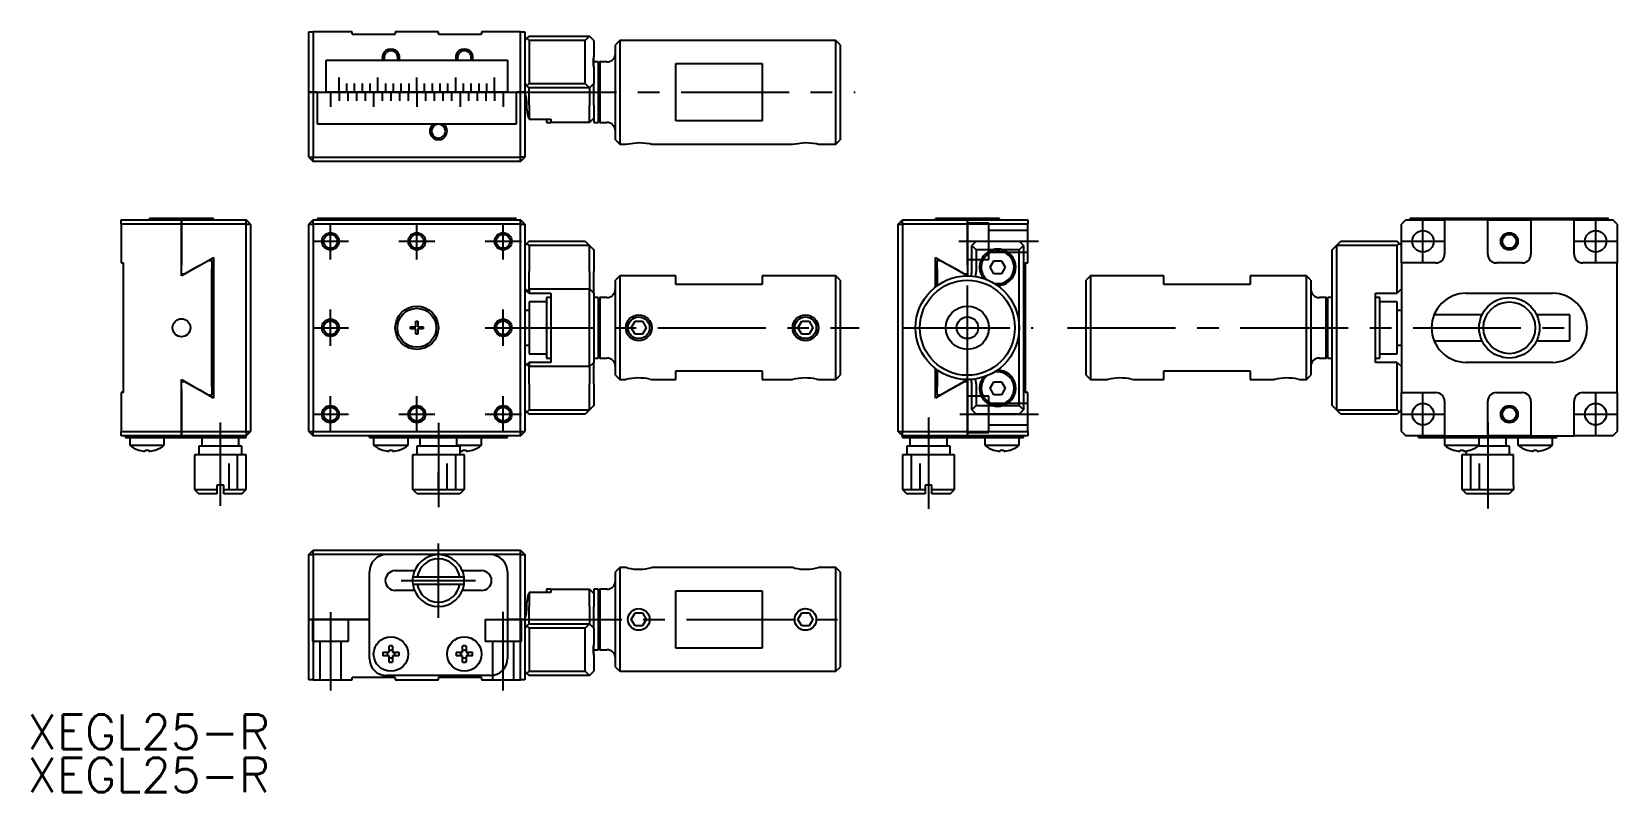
# Model space of a CAD drawing. Extents: x 17 to 201, y 5 to 92.
import ezdxf

# ---------------------------------------------------------------- set-up
doc = ezdxf.new("R2010")
doc.units = 0
doc.header["$LTSCALE"] = 10
doc.linetypes.add('CENTER', pattern=[2, 1.25, -0.25, 0.25, -0.25])
doc.linetypes.add('DASHED', pattern=[3.5, 2, -1.5])
doc.layers.get('0').update_dxf_attribs({"linetype": 'CONTINUOUS'})
doc.layers.add('CENTER', color=1, linetype='CENTER')
doc.styles.get("Standard").update_dxf_attribs({"font": 'txt.shx', "bigfont": '@extfont2.shx'})

msp = doc.modelspace()

# ---------------------------------------------------------------- linework, layer by layer
at = {"color": 7, "linetype": 'CONTINUOUS'}
for p, q in [((49.250013, 85.5), (49.250013, 92.5)), ((49.250013, 92.5), (49.750012, 92.5)), ((49.750012, 92.5), (49.750013, 85.5)), ((54.250012, 92.5), (49.750012, 92.5)), ((54.250012, 92.2), (54.250012, 92.5)), ((54.250012, 92.2), (59.250013, 92.2)), ((59.250013, 92.5), (59.250013, 92.2)), ((64.250012, 92.5), (59.250013, 92.5)), ((64.250012, 92.2), (64.250012, 92.5)), ((64.250012, 92.2), (69.250012, 92.2)), ((69.250012, 92.5), (69.250012, 92.2)), ((73.750013, 92.5), (69.250012, 92.5)), ((73.750012, 85.5), (73.750013, 92.5)), ((73.750013, 92.5), (74.250012, 92.5)), ((74.250012, 92.5), (74.250012, 85.5)), ((74.750013, 92), (74.500013, 91.75)), ((74.750013, 92), (81.750013, 92)), ((81.750013, 92), (81.250012, 91.5)), ((82.250012, 91.5), (81.750013, 92)), ((74.500013, 91.75), (74.250012, 91.5)), ((74.750013, 91.5), (74.500013, 91.75)), ((81.250012, 91.5), (74.750013, 91.5)), ((74.750013, 91.5), (74.750013, 86.5)), ((81.250012, 86.5), (81.250012, 91.5)), ((82.250012, 91.5), (82.250012, 89.640312)), ((85.250012, 91.5), (84.750012, 91)), ((84.750012, 80), (84.750012, 91)), ((85.250012, 91.5), (85.250012, 79.5)), ((110.250013, 91.5), (85.250012, 91.5)), ((110.250013, 85.5), (110.250013, 91.5)), ((110.750013, 91), (110.250013, 91.5)), ((110.750013, 91), (110.750013, 85.5)), ((51.250012, 85.5), (51.250012, 89.2)), ((51.250012, 89.2), (72.250012, 89.2)), ((72.250012, 89.2), (72.250012, 85.5)), ((82.250012, 89), (82.250012, 89.640312)), ((82.250012, 88.359688), (82.250012, 89)), ((82.750012, 89), (82.250012, 89)), ((82.250012, 88.359688), (82.250012, 86.5)), ((82.750012, 89), (82.750012, 82)), ((82.950013, 89), (82.750012, 88.8)), ((82.950013, 89), (82.950013, 82)), ((83.750012, 89), (82.950013, 89)), ((91.750013, 88.816625), (101.750013, 88.816625)), ((91.750013, 82.183375), (91.750013, 88.816625)), ((101.750013, 88.816625), (101.750013, 82.183375)), ((74.500013, 86.25), (74.250012, 86.5)), ((74.750013, 86.5), (74.500013, 86.25)), ((74.750013, 86.5), (81.250012, 86.5)), ((81.250012, 86.5), (81.750012, 86)), ((81.750012, 86), (82.250012, 86.5)), ((82.250012, 84), (82.250012, 86.5)), ((49.250012, 78), (49.250012, 85.5)), ((49.250012, 85.5), (49.750012, 85.5)), ((49.750013, 85.5), (49.250013, 85.5)), ((49.750012, 85.5), (49.750012, 78)), ((50.240012, 85.5), (49.750012, 85.5)), ((49.750013, 85.5), (50.240012, 85.5)), ((50.250012, 81.8), (50.250012, 85.5)), ((50.250012, 85.5), (51.240012, 85.5)), ((51.240012, 85.5), (51.250013, 85.5)), ((51.740012, 85.5), (51.250013, 85.5)), ((51.250013, 85.5), (51.750012, 85.5)), ((51.750013, 85.5), (51.740012, 85.5)), ((51.750012, 85.5), (52.740013, 85.5)), ((51.760013, 85.5), (51.750013, 85.5)), ((52.740013, 85.5), (51.760013, 85.5)), ((52.750013, 85.5), (52.740013, 85.5)), ((52.740013, 85.5), (52.750012, 85.5)), ((52.750012, 85.5), (52.760013, 85.5)), ((52.760013, 85.5), (52.750013, 85.5)), ((53.650013, 85.5), (52.760013, 85.5)), ((52.760013, 85.5), (53.640013, 85.5)), ((53.640013, 85.5), (53.650013, 85.5)), ((53.740013, 85.5), (53.650013, 85.5)), ((53.650013, 85.5), (53.660013, 85.5)), ((53.660013, 85.5), (53.750012, 85.5)), ((53.750012, 85.5), (53.740013, 85.5)), ((53.760013, 85.5), (53.750012, 85.5)), ((53.750012, 85.5), (54.540013, 85.5)), ((54.550013, 85.5), (53.760013, 85.5)), ((54.540013, 85.5), (54.550013, 85.5)), ((54.740013, 85.5), (54.550013, 85.5)), ((54.550013, 85.5), (54.560013, 85.5)), ((54.560013, 85.5), (54.750012, 85.5)), ((54.750013, 85.5), (54.740013, 85.5)), ((54.750012, 85.5), (55.440013, 85.5)), ((54.760013, 85.5), (54.750013, 85.5)), ((55.450013, 85.5), (54.760013, 85.5)), ((55.440013, 85.5), (55.450013, 85.5)), ((55.740012, 85.5), (55.450013, 85.5)), ((55.450013, 85.5), (55.460013, 85.5)), ((55.460013, 85.5), (55.750013, 85.5)), ((55.750013, 85.5), (55.740012, 85.5)), ((55.760013, 85.5), (55.750013, 85.5)), ((55.750013, 85.5), (56.340013, 85.5)), ((56.350013, 85.5), (55.760013, 85.5)), ((56.340013, 85.5), (56.350013, 85.5)), ((56.740012, 85.5), (56.350013, 85.5)), ((56.350013, 85.5), (56.360013, 85.5)), ((56.360013, 85.5), (56.750013, 85.5)), ((56.750013, 85.5), (56.740012, 85.5)), ((56.760012, 85.5), (56.750013, 85.5)), ((56.750013, 85.5), (57.240013, 85.5)), ((57.250013, 85.5), (56.760012, 85.5)), ((57.240013, 85.5), (57.250013, 85.5)), ((57.740012, 85.5), (57.250013, 85.5)), ((57.250013, 85.5), (57.260013, 85.5)), ((57.260013, 85.5), (57.750013, 85.5)), ((57.750013, 85.5), (57.740012, 85.5)), ((57.760013, 85.5), (57.750013, 85.5)), ((57.750013, 85.5), (58.140013, 85.5)), ((58.150013, 85.5), (57.760013, 85.5)), ((58.140013, 85.5), (58.150013, 85.5)), ((58.740012, 85.5), (58.150013, 85.5)), ((58.150013, 85.5), (58.160013, 85.5)), ((58.160013, 85.5), (58.750012, 85.5)), ((58.750013, 85.5), (58.740012, 85.5)), ((58.750012, 85.5), (59.040013, 85.5)), ((58.760013, 85.5), (58.750013, 85.5)), ((59.050013, 85.5), (58.760013, 85.5)), ((59.040013, 85.5), (59.050013, 85.5)), ((59.740012, 85.5), (59.050013, 85.5)), ((59.050013, 85.5), (59.060012, 85.5)), ((59.060012, 85.5), (59.750012, 85.5)), ((59.750012, 85.5), (59.740012, 85.5)), ((59.760013, 85.5), (59.750012, 85.5)), ((59.750012, 85.5), (59.940013, 85.5)), ((59.950013, 85.5), (59.760013, 85.5)), ((59.940013, 85.5), (59.950013, 85.5)), ((60.740013, 85.5), (59.950013, 85.5)), ((59.950013, 85.5), (59.960012, 85.5)), ((59.960012, 85.5), (60.750012, 85.5)), ((60.750012, 85.5), (60.740013, 85.5)), ((60.760013, 85.5), (60.750012, 85.5)), ((60.750012, 85.5), (60.840013, 85.5)), ((60.850012, 85.5), (60.760013, 85.5)), ((60.840013, 85.5), (60.850012, 85.5)), ((61.740012, 85.5), (60.850012, 85.5)), ((60.850012, 85.5), (60.860012, 85.5)), ((60.860012, 85.5), (61.740012, 85.5)), ((61.750012, 85.5), (61.740012, 85.5)), ((61.740012, 85.5), (61.750012, 85.5)), ((61.760013, 85.5), (61.750012, 85.5)), ((61.750012, 85.5), (61.760013, 85.5)), ((62.650013, 85.5), (61.760013, 85.5)), ((61.760013, 85.5), (62.640012, 85.5)), ((62.640012, 85.5), (62.650013, 85.5)), ((62.740012, 85.5), (62.650013, 85.5)), ((62.650013, 85.5), (62.660013, 85.5)), ((62.660013, 85.5), (62.750012, 85.5)), ((62.750012, 85.5), (62.740012, 85.5)), ((62.760013, 85.5), (62.750012, 85.5)), ((62.750012, 85.5), (63.540012, 85.5)), ((63.550013, 85.5), (62.760013, 85.5)), ((63.540012, 85.5), (63.550013, 85.5)), ((63.740012, 85.5), (63.550013, 85.5)), ((63.550013, 85.5), (63.560012, 85.5)), ((63.560012, 85.5), (63.750012, 85.5)), ((63.750012, 85.5), (63.740012, 85.5)), ((63.760013, 85.5), (63.750012, 85.5)), ((63.750012, 85.5), (64.440012, 85.5)), ((64.450013, 85.5), (63.760013, 85.5)), ((64.440012, 85.5), (64.450013, 85.5)), ((64.740013, 85.5), (64.450013, 85.5)), ((64.450013, 85.5), (64.460012, 85.5)), ((64.460012, 85.5), (64.750012, 85.5)), ((64.750012, 85.5), (64.740013, 85.5)), ((64.760013, 85.5), (64.750012, 85.5)), ((64.750012, 85.5), (65.340013, 85.5)), ((65.350013, 85.5), (64.760013, 85.5)), ((65.340013, 85.5), (65.350013, 85.5)), ((65.740013, 85.5), (65.350013, 85.5)), ((65.350013, 85.5), (65.360012, 85.5)), ((65.360012, 85.5), (65.750012, 85.5)), ((65.750012, 85.5), (65.740013, 85.5)), ((65.760012, 85.5), (65.750012, 85.5)), ((65.750012, 85.5), (66.240013, 85.5)), ((66.250012, 85.5), (65.760012, 85.5)), ((66.240013, 85.5), (66.250012, 85.5)), ((66.740013, 85.5), (66.250012, 85.5)), ((66.250012, 85.5), (66.260012, 85.5)), ((66.260012, 85.5), (66.750012, 85.5)), ((66.750012, 85.5), (66.740013, 85.5)), ((66.760012, 85.5), (66.750012, 85.5)), ((66.750012, 85.5), (67.140012, 85.5)), ((67.150012, 85.5), (66.760012, 85.5)), ((67.140012, 85.5), (67.150012, 85.5)), ((67.740013, 85.5), (67.150012, 85.5)), ((67.150012, 85.5), (67.160012, 85.5)), ((67.160012, 85.5), (67.750012, 85.5)), ((67.750012, 85.5), (67.740013, 85.5)), ((67.760012, 85.5), (67.750012, 85.5)), ((67.750012, 85.5), (68.040013, 85.5)), ((68.050012, 85.5), (67.760012, 85.5)), ((68.040013, 85.5), (68.050012, 85.5)), ((68.740013, 85.5), (68.050012, 85.5)), ((68.050012, 85.5), (68.060012, 85.5)), ((68.060012, 85.5), (68.750012, 85.5)), ((68.750012, 85.5), (68.740013, 85.5)), ((68.760013, 85.5), (68.750012, 85.5)), ((68.750012, 85.5), (68.940012, 85.5)), ((68.950012, 85.5), (68.760013, 85.5)), ((68.940012, 85.5), (68.950012, 85.5)), ((69.740013, 85.5), (68.950012, 85.5)), ((68.950012, 85.5), (68.960013, 85.5)), ((68.960013, 85.5), (69.750012, 85.5)), ((69.750012, 85.5), (69.740013, 85.5)), ((69.760013, 85.5), (69.750012, 85.5)), ((69.750012, 85.5), (69.840012, 85.5)), ((69.850012, 85.5), (69.760013, 85.5)), ((69.840012, 85.5), (69.850012, 85.5)), ((70.740012, 85.5), (69.850012, 85.5)), ((69.850012, 85.5), (69.860012, 85.5)), ((69.860012, 85.5), (70.740012, 85.5)), ((70.750012, 85.5), (70.740012, 85.5)), ((70.740012, 85.5), (70.750012, 85.5)), ((70.760013, 85.5), (70.750012, 85.5)), ((70.750012, 85.5), (70.760013, 85.5)), ((71.740012, 85.5), (70.760013, 85.5)), ((70.760013, 85.5), (71.750012, 85.5)), ((71.750012, 85.5), (71.740012, 85.5)), ((71.760013, 85.5), (71.750012, 85.5)), ((71.750012, 85.5), (72.250012, 85.5)), ((72.250012, 85.5), (71.760013, 85.5)), ((72.250012, 85.5), (72.260013, 85.5)), ((72.260013, 85.5), (73.250012, 85.5)), ((73.250012, 85.5), (73.250012, 81.8)), ((73.260013, 85.5), (73.750012, 85.5)), ((73.750012, 85.5), (73.260013, 85.5)), ((74.250012, 85.5), (73.750012, 85.5)), ((73.750012, 78), (73.750012, 85.5)), ((73.750012, 85.5), (74.250012, 85.5)), ((74.250012, 85.5), (74.250012, 78)), ((74.750013, 86), (74.500013, 86.25)), ((81.750012, 86), (74.750013, 86)), ((74.750013, 84), (74.750013, 86)), ((81.750012, 86), (81.750012, 84)), ((110.250013, 79.5), (110.250013, 85.5)), ((110.750013, 85.5), (110.750013, 80)), ((74.250012, 83.5), (74.500013, 83.5)), ((74.500013, 83.5), (74.500013, 84)), ((74.750012, 84), (74.750012, 83.5)), ((74.750013, 83.5), (74.750013, 82.381966)), ((81.750012, 83.5), (81.750012, 84)), ((81.750012, 82), (81.750012, 83.5)), ((82.250012, 84), (82.250012, 83.5)), ((82.250012, 83.5), (82.250012, 82.5)), ((73.250012, 81.8), (50.250012, 81.8)), ((74.750013, 82.381966), (77.250013, 82.381966)), ((76.750013, 82.381966), (76.750013, 82)), ((76.750013, 82), (77.250013, 82)), ((77.250013, 82.381966), (77.250013, 82)), ((81.750012, 82), (77.250013, 82)), ((81.750012, 82), (82.250012, 82.5)), ((82.250012, 82.5), (82.250012, 82)), ((82.250012, 82), (82.750012, 82)), ((82.750012, 82.2), (82.950013, 82)), ((82.950013, 82), (83.750012, 82)), ((101.750013, 82.183375), (91.750013, 82.183375)), ((84.750012, 80), (85.250012, 79.5)), ((85.250012, 79.5), (85.950018, 79.5)), ((85.950018, 79.5), (87.454637, 79.690519)), ((85.950018, 79.5), (85.950231, 79.5)), ((85.950231, 79.5), (85.950479, 79.5)), ((87.454637, 79.690522), (88.711801, 79.555076)), ((88.711801, 79.555076), (88.950007, 79.5)), ((88.950007, 79.5), (105.250018, 79.5)), ((105.250018, 79.5), (106.754637, 79.690519)), ((105.250018, 79.5), (105.250231, 79.5)), ((105.250231, 79.5), (105.250479, 79.5)), ((106.754637, 79.690522), (108.011801, 79.555076)), ((108.011801, 79.555076), (108.250007, 79.5)), ((108.250007, 79.5), (110.250013, 79.5)), ((110.250013, 79.5), (110.750013, 80)), ((49.250012, 78), (49.750012, 78)), ((49.250012, 78), (49.750012, 77.5)), ((49.750012, 78), (73.750012, 78)), ((49.750012, 77.5), (49.750012, 78)), ((73.750012, 77.5), (49.750012, 77.5)), ((74.250012, 78), (73.750012, 78)), ((73.750012, 77.5), (73.750012, 78)), ((73.750012, 77.5), (74.250012, 78)), ((27.5, 70.75), (34.5, 70.75)), ((27.5, 70.25), (27.5, 70.75)), ((27.5, 70.25), (27.5, 65.75)), ((34.5, 70.25), (27.5, 70.25)), ((30.8, 70.75), (30.8, 70.9)), ((34.5, 70.9), (30.8, 70.9)), ((34.5, 70.75), (34.5, 70.9)), ((38.2, 70.9), (34.5, 70.9)), ((34.5, 70.75), (34.5, 70.25)), ((34.5, 70.75), (42, 70.75)), ((34.5, 70.25), (34.5, 70.75)), ((34.5, 65.45), (34.5, 70.25)), ((34.5, 70.25), (34.5, 65.45)), ((42, 70.25), (34.5, 70.25)), ((38.2, 70.75), (38.2, 70.9)), ((42, 70.25), (42, 70.75)), ((42.5, 70.25), (42, 70.75)), ((42, 46.25), (42, 70.25)), ((42, 70.25), (42.5, 70.25)), ((42.5, 70.25), (42.5, 46.25)), ((49.250012, 70.25), (49.750012, 70.75)), ((49.250012, 46.25), (49.250012, 70.25)), ((49.250012, 70.25), (49.750012, 70.25)), ((49.750012, 70.25), (49.750012, 70.75)), ((49.750012, 70.75), (73.750012, 70.75)), ((49.750012, 70.25), (49.750012, 46.25)), ((73.750012, 70.25), (49.750012, 70.25)), ((50.250012, 70.75), (50.250012, 70.9)), ((73.250012, 70.9), (50.250012, 70.9)), ((73.250012, 70.75), (73.250012, 70.9)), ((73.750012, 70.25), (73.750012, 70.75)), ((74.250012, 70.25), (73.750012, 70.75)), ((73.750012, 46.25), (73.750012, 70.25)), ((73.750012, 70.25), (74.250012, 70.25)), ((74.250012, 70.25), (74.250012, 46.25)), ((117.5, 70.25), (118, 70.75)), ((117.5, 46.25), (117.5, 70.25)), ((117.5, 70.25), (118, 70.25)), ((118, 70.25), (118, 70.75)), ((118, 70.75), (125.5, 70.75)), ((118, 70.25), (118, 46.25)), ((125.5, 70.25), (118, 70.25)), ((121.8, 70.75), (121.8, 70.9)), ((125.5, 70.9), (121.8, 70.9)), ((129.2, 70.9), (125.5, 70.9)), ((125.5, 70.75), (125.5, 70.9)), ((125.5, 70.25), (125.5, 70.75)), ((125.5, 70.75), (132.5, 70.75)), ((125.5, 70.75), (125.5, 70.25)), ((125.5, 70.25), (125.5, 65.45)), ((132.5, 70.25), (125.5, 70.25)), ((125.5, 65.45), (125.5, 70.25)), ((129.2, 70.75), (129.2, 70.9)), ((132.5, 70.75), (132.5, 70.25)), ((132.5, 65.75), (132.5, 70.25)), ((176.249987, 70.75), (175.749988, 70.25)), ((175.749988, 65.75), (175.749988, 70.25)), ((176.249987, 70.75), (180.749988, 70.75)), ((176.749988, 70.75), (176.749988, 70.9)), ((177.739988, 70.9), (176.749988, 70.9)), ((177.749988, 70.75), (177.749988, 70.9)), ((198.749988, 70.9), (177.749988, 70.9)), ((180.749988, 70.75), (180.749988, 66.75)), ((185.749988, 70.75), (180.749988, 70.75)), ((185.749988, 66.75), (185.749988, 70.75)), ((185.749988, 70.75), (190.749988, 70.75)), ((190.749988, 70.75), (190.749988, 66.75)), ((195.749988, 70.75), (190.749988, 70.75)), ((195.749988, 66.75), (195.749988, 70.75)), ((195.749988, 70.75), (200.249988, 70.75)), ((198.749988, 70.75), (198.749988, 70.9)), ((199.749988, 70.9), (198.759988, 70.9)), ((199.749988, 70.75), (199.749988, 70.9)), ((200.749988, 70.25), (200.249988, 70.75)), ((200.749988, 70.25), (200.749988, 65.75)), ((74.500013, 68), (74.250012, 67.75)), ((74.750013, 68.25), (74.500013, 68)), ((74.750013, 67.75), (74.500013, 68)), ((74.750013, 68.25), (81.250012, 68.25)), ((81.250012, 68.25), (81.750012, 67.75)), ((126.5, 68.25), (126, 67.75)), ((126.5, 68.25), (131.5, 68.25)), ((132, 67.75), (131.5, 68.25)), ((168.249988, 67.75), (168.749988, 68.25)), ((168.749988, 68.25), (175.249988, 68.25)), ((175.249988, 68.25), (175.499988, 68)), ((175.249988, 67.75), (175.499988, 68)), ((175.499988, 68), (175.749988, 67.75)), ((36.582051, 65.45), (38.2, 66.384123)), ((38.2, 66.384123), (38.2, 50.115877)), ((74.750013, 67.75), (74.750013, 64.75)), ((81.750012, 67.75), (74.750013, 67.75)), ((81.750012, 64.75), (81.750012, 67.75)), ((81.750012, 67.75), (82.250012, 67.25)), ((82.250012, 67.25), (82.250012, 64.75)), ((121.8, 66.384123), (123.417949, 65.45)), ((121.8, 62.973346), (121.8, 66.384123)), ((126, 64.75), (126, 67.75)), ((126, 67.75), (126.5, 67.25)), ((126.5, 67.25), (126.5, 64.75)), ((128.359688, 67.25), (126.5, 67.25)), ((131.5, 67.25), (129.640312, 67.25)), ((131.5, 67.25), (132, 67.75)), ((131.5, 58.25), (131.5, 67.25)), ((132, 67.75), (132, 48.75)), ((167.749988, 67.25), (168.249988, 67.75)), ((167.749988, 49.25), (167.749988, 67.25)), ((168.249988, 67.75), (168.249988, 48.75)), ((175.249988, 67.75), (168.249988, 67.75)), ((175.249988, 62.25), (175.249988, 67.75)), ((27.5, 65.75), (27.8, 65.75)), ((27.8, 50.75), (27.8, 65.75)), ((34.5, 64.248667), (34.5, 65.45)), ((35.887949, 65.05), (34.5, 64.248667)), ((34.848719, 64.45), (34.5, 64.45)), ((36.582051, 65.45), (34.85, 64.45)), ((37.621281, 66.05), (38, 66.05)), ((38, 66.05), (38, 65.05)), ((38, 51.45), (38, 65.05)), ((74.750013, 62.75), (74.750013, 64.75)), ((81.750012, 64.75), (81.750012, 62.75)), ((82.250012, 62.25), (82.250012, 64.75)), ((122, 65.05), (122, 66.05)), ((122, 66.05), (122.378719, 66.05)), ((122, 65.05), (122, 63.123397)), ((122.38, 66.05), (124.112051, 65.05)), ((125.15, 64.45), (123.417949, 65.45)), ((125.497692, 64.25), (124.112051, 65.05)), ((125.5, 64.45), (125.151281, 64.45)), ((125.5, 65.45), (125.5, 64.25)), ((128.133975, 65.25), (128.566987, 66)), ((128.566987, 64.5), (128.133975, 65.25)), ((128.566987, 66), (129.433013, 66)), ((129.433013, 64.5), (128.566987, 64.5)), ((129.433013, 66), (129.866025, 65.25)), ((129.866025, 65.25), (129.433013, 64.5)), ((132.2, 65.75), (132.2, 50.75)), ((132.2, 65.75), (132.5, 65.75)), ((179.749988, 65.75), (175.749988, 65.75)), ((175.749988, 65.75), (175.749988, 50.75)), ((189.749988, 65.75), (186.749988, 65.75)), ((200.749988, 65.75), (196.749988, 65.75)), ((200.749988, 50.75), (200.749988, 65.75)), ((74.500012, 62.5), (74.250012, 62.75)), ((74.750013, 62.75), (74.500013, 62.5)), ((74.750013, 62.25), (74.500013, 62.5)), ((74.750013, 62.75), (74.750013, 62.25)), ((74.750013, 62.75), (81.750012, 62.75)), ((81.750012, 61.25), (81.750012, 62.75)), ((81.750012, 62.75), (82.250012, 62.25)), ((85.250012, 64.25), (84.750012, 63.75)), ((84.750012, 52.75), (84.750012, 63.75)), ((85.250012, 64.25), (85.250012, 52.25)), ((91.750013, 64.25), (85.250012, 64.25)), ((91.750013, 63.25), (91.750013, 64.25)), ((101.750013, 63.25), (91.750013, 63.25)), ((101.750013, 64.25), (101.750013, 63.25)), ((110.250013, 64.25), (101.750013, 64.25)), ((110.250013, 52.25), (110.250013, 64.25)), ((110.750013, 63.75), (110.250013, 64.25)), ((110.750013, 63.75), (110.750013, 52.75)), ((139.749988, 64.25), (139.249988, 63.75)), ((139.249988, 52.75), (139.249988, 63.75)), ((139.749988, 64.25), (139.749988, 52.25)), ((148.249988, 64.25), (139.749988, 64.25)), ((148.249988, 63.25), (148.249988, 64.25)), ((158.249988, 63.25), (148.249988, 63.25)), ((158.249988, 64.25), (158.249988, 63.25)), ((164.749988, 64.25), (158.249988, 64.25)), ((164.749988, 52.25), (164.749988, 64.25)), ((165.249988, 63.75), (164.749988, 64.25)), ((165.249988, 63.75), (165.249988, 52.75)), ((175.749988, 62.75), (175.249988, 62.25)), ((38.2, 61.75), (38, 61.75)), ((74.750013, 62.25), (77.250013, 62.25)), ((74.750013, 61.25), (74.750013, 55.25)), ((76.750013, 61.25), (74.750013, 61.25)), ((76.750013, 61.75), (76.750013, 54.75)), ((77.250013, 61.75), (76.750013, 61.75)), ((77.250013, 62.25), (77.250013, 61.25)), ((77.250013, 61.25), (77.250013, 58.25)), ((81.750012, 55.25), (81.750012, 61.25)), ((82.250012, 62.25), (82.250012, 61.25)), ((82.750012, 61.75), (82.250012, 61.75)), ((82.250012, 61.25), (82.250012, 60.052776)), ((82.750012, 61.75), (82.750012, 54.75)), ((82.950013, 61.75), (82.750012, 61.55)), ((82.950013, 61.75), (82.950013, 54.75)), ((83.750012, 61.75), (82.950013, 61.75)), ((167.049987, 61.75), (166.249988, 61.75)), ((167.049987, 54.75), (167.049987, 61.75)), ((167.249988, 61.55), (167.049987, 61.75)), ((167.249988, 58.25), (167.249988, 61.75)), ((167.749988, 61.75), (167.249988, 61.75)), ((173.249987, 61.75), (172.749987, 61.75)), ((172.749988, 54.25), (172.749988, 62.25)), ((172.749988, 62.25), (175.249988, 62.25)), ((173.249987, 58.25), (173.249987, 61.75)), ((175.249987, 61.25), (173.249987, 61.25)), ((175.249987, 55.25), (175.249987, 61.25)), ((183.249988, 62.25), (193.249988, 62.25)), ((61.625012, 59), (61.875012, 59)), ((61.625012, 58.375), (61.625012, 59)), ((61.875012, 59), (61.875012, 58.375)), ((74.750013, 60.25), (74.250012, 60.25)), ((82.250012, 60.052776), (82.250012, 56.447224)), ((86.583987, 58.25), (87.017, 59)), ((87.017, 59), (87.883025, 59)), ((87.883025, 59), (88.316038, 58.25)), ((105.883987, 58.25), (106.317, 59)), ((106.317, 59), (107.183025, 59)), ((107.183025, 59), (107.616038, 58.25)), ((175.749988, 60.25), (175.249987, 60.25)), ((185.087433, 59.75), (179.541888, 59.75)), ((185.087659, 59.75), (185.087531, 59.75)), ((195.249987, 59.75), (191.412265, 59.75)), ((195.249987, 56.75), (195.249987, 59.75)), ((61.000012, 58.125), (61.000012, 58.375)), ((61.000012, 58.375), (61.625012, 58.375)), ((61.625012, 58.125), (61.000012, 58.125)), ((61.625012, 57.5), (61.625012, 58.125)), ((61.875012, 57.5), (61.625012, 57.5)), ((61.875012, 58.375), (62.500012, 58.375)), ((61.875012, 58.125), (61.875012, 57.5)), ((62.500012, 58.125), (61.875012, 58.125)), ((62.500012, 58.375), (62.500012, 58.125)), ((77.250013, 58.25), (77.250013, 55.25)), ((87.017, 57.5), (86.583987, 58.25)), ((87.883025, 57.5), (87.017, 57.5)), ((88.316038, 58.25), (87.883025, 57.5)), ((106.317, 57.5), (105.883987, 58.25)), ((107.183025, 57.5), (106.317, 57.5)), ((107.616038, 58.25), (107.183025, 57.5)), ((131.5, 49.25), (131.5, 58.25)), ((167.249988, 54.75), (167.249988, 58.25)), ((173.249987, 54.75), (173.249987, 58.25)), ((74.250012, 56.25), (74.750013, 56.25)), ((74.750013, 55.25), (76.750013, 55.25)), ((77.250013, 55.25), (77.250013, 54.25)), ((81.750012, 53.75), (81.750012, 55.25)), ((82.250012, 56.447224), (82.250012, 55.25)), ((82.250012, 55.25), (82.250012, 54.25)), ((173.249987, 55.25), (175.249987, 55.25)), ((175.249987, 56.25), (175.749988, 56.25)), ((179.541888, 56.75), (185.087413, 56.75)), ((185.087524, 56.75), (185.087635, 56.75)), ((191.412265, 56.75), (195.249987, 56.75)), ((38, 54.75), (38.2, 54.75)), ((74.250012, 53.75), (74.500012, 54)), ((74.500013, 54), (74.750013, 54.25)), ((74.500013, 54), (74.750013, 53.75)), ((74.750013, 54.25), (74.750013, 53.75)), ((77.250013, 54.25), (74.750013, 54.25)), ((81.750012, 53.75), (74.750013, 53.75)), ((74.750013, 51.75), (74.750013, 53.75)), ((76.750013, 54.75), (77.250013, 54.75)), ((81.750012, 53.75), (82.250012, 54.25)), ((81.750012, 53.75), (81.750012, 51.75)), ((82.250012, 54.75), (82.750012, 54.75)), ((82.250012, 51.75), (82.250012, 54.25)), ((82.750012, 54.95), (82.950013, 54.75)), ((82.950013, 54.75), (83.750012, 54.75)), ((91.750013, 52.25), (91.750013, 53.25)), ((91.750013, 53.25), (101.750013, 53.25)), ((101.750013, 53.25), (101.750013, 52.25)), ((121.8, 50.115877), (121.8, 53.526654)), ((122, 53.376603), (122, 51.45)), ((148.249988, 52.25), (148.249988, 53.25)), ((148.249988, 53.25), (158.249988, 53.25)), ((158.249988, 53.25), (158.249988, 52.25)), ((166.249988, 54.75), (167.049987, 54.75)), ((167.049987, 54.75), (167.249988, 54.95)), ((167.249988, 54.75), (167.749988, 54.75)), ((172.749987, 54.75), (173.249987, 54.75)), ((175.249988, 54.25), (172.749988, 54.25)), ((175.249988, 48.75), (175.249988, 54.25)), ((175.249988, 54.25), (175.749988, 53.75)), ((193.249988, 54.25), (183.249988, 54.25)), ((34.5, 51.05), (34.5, 52.251333)), ((34.5, 52.251333), (35.887949, 51.45)), ((34.5, 52.05), (34.848719, 52.05)), ((34.85, 52.05), (36.582051, 51.05)), ((38, 51.45), (38, 50.45)), ((74.750013, 51.75), (74.750013, 48.75)), ((81.750013, 48.75), (81.750012, 51.75)), ((82.250012, 51.75), (82.250012, 49.25)), ((84.750012, 52.75), (85.250012, 52.25)), ((85.250012, 52.25), (85.950018, 52.25)), ((85.950018, 52.25), (85.950312, 52.25)), ((85.950312, 52.25), (85.95093, 52.25)), ((88.712795, 52.304865), (88.950007, 52.25)), ((88.950007, 52.25), (91.750013, 52.25)), ((101.750013, 52.25), (105.250018, 52.25)), ((105.250018, 52.25), (105.250312, 52.25)), ((105.250312, 52.25), (105.25093, 52.25)), ((108.011161, 52.305211), (108.250007, 52.25)), ((108.250007, 52.25), (110.250013, 52.25)), ((110.250013, 52.25), (110.750013, 52.75)), ((122, 50.45), (122, 51.45)), ((124.112051, 51.45), (122.38, 50.45)), ((123.417949, 51.05), (125.15, 52.05)), ((124.112051, 51.45), (125.497692, 52.25)), ((125.151281, 52.05), (125.5, 52.05)), ((125.5, 52.25), (125.5, 51.05)), ((126, 48.75), (126, 51.75)), ((126.5, 51.75), (126.5, 49.25)), ((128.133975, 51.25), (128.566987, 52)), ((128.566987, 52), (129.433013, 52)), ((129.433013, 52), (129.866025, 51.25)), ((139.249988, 52.75), (139.749988, 52.25)), ((139.749988, 52.25), (141.749993, 52.25)), ((144.511771, 52.305077), (144.749982, 52.25)), ((144.74907, 52.25), (144.749688, 52.25)), ((144.749688, 52.25), (148.249988, 52.25)), ((158.249988, 52.25), (161.049993, 52.25)), ((163.811621, 52.305109), (164.049982, 52.25)), ((164.049521, 52.25), (164.049769, 52.25)), ((164.049769, 52.25), (164.749988, 52.25)), ((164.749988, 52.25), (165.249988, 52.75)), ((27.5, 50.75), (27.5, 46.25)), ((27.8, 50.75), (27.5, 50.75)), ((34.5, 46.25), (34.5, 51.05)), ((34.5, 51.05), (34.5, 46.25)), ((38.2, 50.115877), (36.582051, 51.05)), ((38, 50.45), (37.621281, 50.45)), ((123.417949, 51.05), (121.8, 50.115877)), ((122.378719, 50.45), (122, 50.45)), ((125.5, 46.25), (125.5, 51.05)), ((125.5, 51.05), (125.5, 46.25)), ((128.566987, 50.5), (128.133975, 51.25)), ((129.433013, 50.5), (128.566987, 50.5)), ((129.866025, 51.25), (129.433013, 50.5)), ((132.5, 50.75), (132.2, 50.75)), ((132.5, 46.25), (132.5, 50.75)), ((175.749988, 50.75), (179.749988, 50.75)), ((175.749988, 46.25), (175.749988, 50.75)), ((180.749988, 49.75), (180.749988, 45.75)), ((185.749988, 45.75), (185.749988, 49.75)), ((186.749988, 50.75), (189.749988, 50.75)), ((190.749988, 49.75), (190.749988, 45.75)), ((195.749988, 45.75), (195.749988, 49.75)), ((196.749988, 50.75), (200.749988, 50.75)), ((200.749988, 50.75), (200.749988, 46.25)), ((74.250012, 48.75), (74.500013, 48.5)), ((74.500013, 48.5), (74.750013, 48.75)), ((74.500013, 48.5), (74.750013, 48.25)), ((74.750013, 48.75), (81.750013, 48.75)), ((81.250012, 48.25), (74.750013, 48.25)), ((81.750013, 48.75), (81.250012, 48.25)), ((82.250012, 49.25), (81.750013, 48.75)), ((126.5, 49.25), (126, 48.75)), ((126, 48.75), (126.5, 48.25)), ((126.5, 49.25), (128.359688, 49.25)), ((131.5, 48.25), (126.5, 48.25)), ((129.640312, 49.25), (131.5, 49.25)), ((132, 48.75), (131.5, 49.25)), ((131.5, 48.25), (132, 48.75)), ((168.249988, 48.75), (167.749988, 49.25)), ((168.249988, 48.75), (175.249988, 48.75)), ((168.749988, 48.25), (168.249988, 48.75)), ((175.249988, 48.25), (168.749988, 48.25)), ((175.499988, 48.5), (175.249988, 48.75)), ((175.499988, 48.5), (175.249988, 48.25)), ((175.749988, 48.75), (175.499988, 48.5)), ((27.5, 46.25), (34.5, 46.25)), ((27.5, 45.75), (27.5, 46.25)), ((34.5, 46.25), (34.5, 45.75)), ((34.5, 46.25), (42, 46.25)), ((34.5, 45.75), (34.5, 46.25)), ((42, 46.25), (42, 45.75)), ((42, 46.25), (42.5, 46.25)), ((42, 45.75), (42.5, 46.25)), ((49.250012, 46.25), (49.750012, 46.25)), ((49.250012, 46.25), (49.750012, 45.75)), ((49.750012, 46.25), (73.750012, 46.25)), ((49.750012, 45.75), (49.750012, 46.25)), ((73.750012, 46.25), (74.250012, 46.25)), ((73.750012, 45.75), (73.750012, 46.25)), ((73.750012, 45.75), (74.250012, 46.25)), ((117.5, 46.25), (118, 46.25)), ((118, 45.75), (117.5, 46.25)), ((118, 46.25), (125.5, 46.25)), ((118, 45.75), (118, 46.25)), ((125.5, 45.75), (125.5, 46.25)), ((125.5, 46.25), (132.5, 46.25)), ((125.5, 46.25), (125.5, 45.75)), ((132.5, 46.25), (132.5, 45.75)), ((175.749988, 46.25), (176.249987, 45.75)), ((200.249988, 45.75), (200.749988, 46.25)), ((34.5, 45.75), (27.5, 45.75)), ((28, 45.55), (28, 45.75)), ((28, 45.55), (30, 45.55)), ((28.5, 45.55), (28.5, 44.652001)), ((28.5, 44.652001), (32.5, 44.652001)), ((29.55, 44.094268), (29.571291, 44.094268)), ((30, 45.55), (40, 45.55)), ((30.3, 44.094268), (30.7, 44.094268)), ((30.3, 43.962525), (30.3, 44.094268)), ((30.7, 44.094268), (30.7, 43.962525)), ((31.428709, 44.094268), (31.45, 44.094268)), ((32.5, 44.652001), (32.5, 45.55)), ((42, 45.75), (34.5, 45.75)), ((38.99999, 44.55), (36.49999, 44.55)), ((36.49999, 44.55), (36.49999, 43.55)), ((36.84999, 45.55), (36.84999, 44.55)), ((41.49999, 44.55), (38.99999, 44.55)), ((40, 45.55), (42, 45.55)), ((41.14999, 44.55), (41.14999, 45.55)), ((41.49999, 43.55), (41.49999, 44.55)), ((42, 45.55), (42, 45.75)), ((58.250012, 45.75), (49.750012, 45.75)), ((56.250012, 45.55), (56.250012, 45.75)), ((56.250012, 45.55), (58.250012, 45.55)), ((56.750013, 45.55), (56.750013, 44.652001)), ((56.750013, 44.652001), (58.750013, 44.652001)), ((57.800013, 44.094268), (57.821304, 44.094268)), ((58.250012, 45.75), (70.250013, 45.75)), ((70.250013, 45.75), (58.250012, 45.75)), ((58.250012, 45.55), (70.250013, 45.55)), ((58.550013, 44.094268), (58.950013, 44.094268)), ((58.550013, 43.962525), (58.550013, 44.094268)), ((58.750013, 44.652001), (60.750013, 44.652001)), ((58.950013, 44.094268), (58.950013, 43.962525)), ((59.678721, 44.094268), (59.700013, 44.094268)), ((60.750013, 44.652001), (60.750013, 45.55)), ((66.750012, 44.55), (61.750012, 44.55)), ((61.750012, 44.55), (61.750012, 43.55)), ((62.100012, 45.55), (62.100012, 44.55)), ((66.400012, 44.55), (66.400012, 45.55)), ((66.400012, 44.652001), (67.250013, 44.652001)), ((66.750012, 43.55), (66.750012, 44.55)), ((67.050013, 44.094268), (67.450013, 44.094268)), ((67.050013, 43.962525), (67.050013, 44.094268)), ((67.250013, 44.652001), (69.250013, 44.652001)), ((67.450013, 44.094268), (67.450013, 43.962525)), ((68.178721, 44.094268), (68.200013, 44.094268)), ((69.250013, 44.652001), (69.250013, 45.55)), ((73.750012, 45.75), (70.250013, 45.75)), ((70.250013, 45.55), (72.250013, 45.55)), ((72.250013, 45.55), (72.250013, 45.75)), ((118, 45.55), (118, 45.75)), ((125.5, 45.75), (118, 45.75)), ((118, 45.55), (120, 45.55)), ((123.50001, 44.55), (118.50001, 44.55)), ((118.50001, 44.55), (118.50001, 43.55)), ((118.85001, 45.55), (118.85001, 44.55)), ((120, 45.55), (130, 45.55)), ((123.15001, 44.55), (123.15001, 45.55)), ((123.50001, 43.55), (123.50001, 44.55)), ((132.5, 45.75), (125.5, 45.75)), ((127.5, 45.55), (127.5, 44.652001)), ((127.5, 44.652001), (131.5, 44.652001)), ((128.55, 44.094268), (128.571291, 44.094268)), ((129.3, 44.094268), (129.7, 44.094268)), ((129.3, 43.962525), (129.3, 44.094268)), ((129.7, 44.094268), (129.7, 43.962525)), ((130, 45.55), (132, 45.55)), ((130.428709, 44.094268), (130.45, 44.094268)), ((131.5, 44.652001), (131.5, 45.55)), ((132, 45.55), (132, 45.75)), ((180.749988, 45.75), (176.249987, 45.75)), ((177.749987, 45.55), (177.749987, 45.75)), ((177.749987, 45.55), (179.749987, 45.55)), ((179.749987, 45.55), (191.749988, 45.55)), ((180.749987, 45.55), (180.749987, 44.652001)), ((180.749987, 44.652001), (184.749987, 44.652001)), ((180.749988, 45.75), (185.749988, 45.75)), ((181.799987, 44.094268), (181.821279, 44.094268)), ((182.549987, 44.094268), (182.949987, 44.094268)), ((182.549987, 43.962525), (182.549987, 44.094268)), ((182.949987, 44.094268), (182.949987, 43.962525)), ((183.678696, 44.094268), (183.699987, 44.094268)), ((188.249988, 44.55), (184.615463, 44.55)), ((184.749987, 44.652001), (184.749987, 45.55)), ((190.749988, 45.75), (185.749988, 45.75)), ((187.899988, 44.55), (187.899988, 45.55)), ((188.249988, 43.55), (188.249988, 44.55)), ((189.249987, 45.55), (189.249987, 44.652001)), ((189.249987, 44.652001), (193.249987, 44.652001)), ((190.299987, 44.094268), (190.321279, 44.094268)), ((190.749988, 45.75), (195.749988, 45.75)), ((191.049987, 44.094268), (191.449987, 44.094268)), ((191.049987, 43.962525), (191.049987, 44.094268)), ((191.449987, 44.094268), (191.449987, 43.962525)), ((191.749988, 45.55), (193.749988, 45.55)), ((192.178696, 44.094268), (192.199987, 44.094268)), ((193.249987, 44.652001), (193.249987, 45.55)), ((193.749988, 45.55), (193.749988, 45.75)), ((200.249988, 45.75), (195.749988, 45.75)), ((38.99999, 43.55), (35.99999, 43.55)), ((35.99999, 43.55), (35.99999, 39.55)), ((41.99999, 43.55), (38.99999, 43.55)), ((41.99999, 39.55), (41.99999, 43.55)), ((67.250012, 43.55), (61.250012, 43.55)), ((61.250012, 43.55), (61.250012, 40.05)), ((67.250012, 40.05), (67.250012, 43.55)), ((124.00001, 43.55), (118.00001, 43.55)), ((118.00001, 43.55), (118.00001, 39.55)), ((124.00001, 39.55), (124.00001, 43.55)), ((188.749988, 43.55), (182.749988, 43.55)), ((182.749988, 43.55), (182.749988, 40.05)), ((183.249988, 43.995638), (183.249988, 43.55)), ((188.749988, 40.05), (188.749988, 43.55)), ((35.99999, 39.55), (38.59999, 39.55)), ((35.99999, 39.55), (36.49999, 39.05)), ((38.59999, 39.05), (36.49999, 39.05)), ((39.39999, 40.05), (38.59999, 40.05)), ((38.59999, 40.05), (38.59999, 39.55)), ((38.59999, 39.55), (38.59999, 39.05)), ((39.39999, 39.55), (39.39999, 40.05)), ((39.39999, 39.55), (41.99999, 39.55)), ((39.39999, 39.05), (39.39999, 39.55)), ((41.49999, 39.05), (39.39999, 39.05)), ((41.49999, 39.05), (41.99999, 39.55)), ((61.276799, 40.05), (61.250012, 40.05)), ((61.276799, 39.55), (61.276799, 40.05)), ((61.78222, 39.05), (61.276799, 39.55)), ((61.276799, 39.55), (67.223226, 39.55)), ((66.717805, 39.05), (61.78222, 39.05)), ((67.223226, 39.55), (66.717805, 39.05)), ((67.250012, 40.05), (67.223226, 40.05)), ((67.223226, 40.05), (67.223226, 39.55)), ((118.00001, 39.55), (120.60001, 39.55)), ((118.00001, 39.55), (118.50001, 39.05)), ((120.60001, 39.05), (118.50001, 39.05)), ((121.40001, 40.05), (120.60001, 40.05)), ((120.60001, 40.05), (120.60001, 39.55)), ((120.60001, 39.55), (120.60001, 39.05)), ((121.40001, 39.55), (121.40001, 40.05)), ((121.40001, 39.55), (124.00001, 39.55)), ((121.40001, 39.05), (121.40001, 39.55)), ((123.50001, 39.05), (121.40001, 39.05)), ((123.50001, 39.05), (124.00001, 39.55)), ((182.776774, 40.05), (182.749988, 40.05)), ((182.776774, 39.55), (182.776774, 40.05)), ((183.282195, 39.05), (182.776774, 39.55)), ((182.776774, 39.55), (188.723201, 39.55)), ((188.21778, 39.05), (183.282195, 39.05)), ((188.723201, 39.55), (188.21778, 39.05)), ((188.749988, 40.05), (188.723201, 40.05)), ((188.723201, 40.05), (188.723201, 39.55)), ((49.250012, 32), (49.750012, 32.5)), ((49.250012, 24.5), (49.250012, 32)), ((49.250012, 32), (49.750012, 32)), ((49.750012, 32), (49.750012, 32.5)), ((49.750012, 32.5), (73.750012, 32.5)), ((49.750012, 32), (49.750012, 24.5)), ((70.250013, 32), (49.750012, 32)), ((73.750012, 32), (70.250013, 32)), ((73.750012, 32), (73.750012, 32.5)), ((73.750012, 32.5), (74.250012, 32)), ((73.750012, 24.5), (73.750012, 32)), ((73.750012, 32), (74.250012, 32)), ((74.250012, 32), (74.250012, 24.5)), ((56.250012, 20), (56.250012, 30)), ((59.250012, 30.15), (61.479186, 30.15)), ((61.78222, 29.39999), (61.276799, 29.39999)), ((66.717805, 29.39999), (61.78222, 29.39999)), ((67.223226, 29.39999), (66.717805, 29.39999)), ((67.020839, 30.15), (69.250013, 30.15)), ((72.250013, 30), (72.250013, 20)), ((85.250012, 30.5), (84.750012, 30)), ((84.750012, 24.5), (84.750012, 30)), ((85.250012, 30.5), (85.250012, 24.5)), ((85.950231, 30.5), (85.250012, 30.5)), ((86.188317, 30.444905), (85.950018, 30.5)), ((85.950479, 30.5), (85.950231, 30.5)), ((105.250312, 30.5), (88.950007, 30.5)), ((105.488164, 30.444937), (105.250018, 30.5)), ((105.25093, 30.5), (105.250312, 30.5)), ((110.250013, 30.5), (108.250007, 30.5)), ((110.250013, 18.5), (110.250013, 30.5)), ((110.750013, 30), (110.250013, 30.5)), ((110.750013, 30), (110.750013, 19)), ((61.479178, 27.85), (59.250012, 27.85)), ((61.276799, 28.59999), (61.78222, 28.59999)), ((61.78222, 28.59999), (66.717805, 28.59999)), ((66.717805, 28.59999), (67.223226, 28.59999)), ((69.250013, 27.85), (67.020847, 27.85)), ((74.750013, 27.618034), (74.750013, 26.5)), ((77.250013, 27.618034), (74.750013, 27.618034)), ((76.750013, 28), (76.750013, 27.618034)), ((77.250013, 28), (76.750013, 28)), ((77.250013, 28), (77.250013, 27.618034)), ((77.250013, 28), (81.750012, 28)), ((81.750012, 26.5), (81.750012, 28)), ((81.750012, 28), (82.250012, 27.5)), ((82.250012, 28), (82.250012, 27.5)), ((82.750012, 28), (82.250012, 28)), ((82.750012, 28), (82.750012, 21)), ((82.950013, 28), (82.750012, 27.8)), ((82.950013, 28), (82.950013, 24.5)), ((83.750012, 28), (82.950013, 28)), ((91.750013, 27.816625), (101.750013, 27.816625)), ((91.750013, 21.183375), (91.750013, 27.816625)), ((101.750013, 27.816625), (101.750013, 21.183375)), ((74.450002, 26.5), (74.250012, 26.5)), ((74.500013, 26.5), (74.450002, 26.5)), ((74.500013, 26), (74.500013, 26.5)), ((74.750013, 26.5), (74.750013, 26)), ((74.750013, 24), (74.750013, 26)), ((81.750012, 26), (81.750012, 26.5)), ((81.750012, 26), (81.750012, 24)), ((82.250012, 27.5), (82.250012, 26.5)), ((82.250012, 26.5), (82.250012, 26)), ((82.250012, 23.5), (82.250012, 26)), ((49.250013, 17.5), (49.250012, 24.5)), ((49.250012, 24.5), (49.750013, 24.5)), ((49.750012, 24.5), (49.250012, 24.5)), ((49.750013, 24.5), (49.750012, 17.5)), ((49.750012, 24.5), (56.250012, 24.5)), ((56.250012, 24.5), (49.750013, 24.5)), ((73.750012, 24.5), (72.250013, 24.5)), ((72.250013, 24.5), (73.750012, 24.5)), ((73.750013, 17.5), (73.750012, 24.5)), ((73.750012, 24.5), (74.250012, 24.5)), ((74.250012, 24.5), (73.750012, 24.5)), ((74.250012, 24.5), (74.250012, 17.5)), ((74.500013, 23.75), (74.750013, 24)), ((74.750013, 24), (81.750013, 24)), ((81.750013, 24), (81.250012, 23.5)), ((82.250012, 23.5), (81.750013, 24)), ((82.950013, 24.5), (82.950013, 21)), ((84.750012, 19), (84.750012, 24.5)), ((85.250012, 24.5), (85.250012, 18.5)), ((86.583987, 24.5), (87.017, 25.25)), ((87.017, 23.75), (86.583987, 24.5)), ((87.017, 25.25), (87.883025, 25.25)), ((87.883025, 25.25), (88.316038, 24.5)), ((88.316038, 24.5), (87.883025, 23.75)), ((105.883987, 24.5), (106.317, 25.25)), ((106.317, 23.75), (105.883987, 24.5)), ((106.317, 25.25), (107.183025, 25.25)), ((107.183025, 25.25), (107.616038, 24.5)), ((107.616038, 24.5), (107.183025, 23.75)), ((74.250012, 23.5), (74.500013, 23.75)), ((74.500013, 23.75), (74.750013, 23.5)), ((74.750013, 23.5), (74.750013, 18.5)), ((81.250012, 23.5), (74.750013, 23.5)), ((81.250012, 18.5), (81.250012, 23.5)), ((82.250012, 23.5), (82.250012, 21.640312)), ((87.883025, 23.75), (87.017, 23.75)), ((107.183025, 23.75), (106.317, 23.75)), ((57.821304, 20.7), (58.550013, 20.7)), ((58.550013, 20.3), (57.821304, 20.3)), ((58.550013, 20.7), (58.550013, 21.428709)), ((58.550013, 19.571291), (58.550013, 20.3)), ((58.950013, 21.428709), (58.950013, 20.7)), ((58.950013, 20.7), (59.678721, 20.7)), ((58.950013, 20.3), (58.950013, 19.571291)), ((59.678721, 20.3), (58.950013, 20.3)), ((66.321304, 20.7), (67.050013, 20.7)), ((67.050013, 20.3), (66.321304, 20.3)), ((67.050013, 20.7), (67.050013, 21.428709)), ((67.050013, 19.571291), (67.050013, 20.3)), ((67.450013, 21.428709), (67.450013, 20.7)), ((67.450013, 20.7), (68.178721, 20.7)), ((67.450013, 20.3), (67.450013, 19.571291)), ((68.178721, 20.3), (67.450013, 20.3)), ((82.250012, 20.359688), (82.250012, 21.640312)), ((82.250012, 21), (82.750012, 21)), ((82.250012, 20.359688), (82.250012, 18.5)), ((82.750012, 21.2), (82.950013, 21)), ((82.950013, 21), (83.750012, 21)), ((101.750013, 21.183375), (91.750013, 21.183375)), ((74.250012, 18.5), (74.500013, 18.25)), ((74.500013, 18.25), (74.750013, 18.5)), ((74.750013, 18.5), (81.250012, 18.5)), ((81.250012, 18.5), (81.750012, 18)), ((81.750012, 18), (82.250012, 18.5)), ((84.750012, 19), (85.250012, 18.5)), ((85.250012, 18.5), (110.250013, 18.5)), ((110.250013, 18.5), (110.750013, 19)), ((49.750012, 17.5), (49.250013, 17.5)), ((49.750012, 17.5), (54.250012, 17.5)), ((59.250013, 17.8), (54.250012, 17.8)), ((54.250012, 17.5), (54.250012, 17.8)), ((70.250013, 18), (58.250012, 18)), ((59.250013, 17.8), (59.250013, 17.5)), ((59.250013, 17.5), (64.250012, 17.5)), ((69.250012, 17.8), (64.250012, 17.8)), ((64.250012, 17.5), (64.250012, 17.8)), ((69.250012, 17.8), (69.250012, 17.5)), ((69.250012, 17.5), (73.750013, 17.5)), ((74.250012, 17.5), (73.750013, 17.5)), ((74.500013, 18.25), (74.750013, 18)), ((81.750012, 18), (74.750013, 18))]:
    msp.add_line(p, q, dxfattribs=at)
at = {"color": 3, "linetype": 'CONTINUOUS'}
for p, q in [((52.750012, 86.5), (52.750012, 87.2)), ((52.750012, 85.5), (52.750012, 86.5)), ((53.650012, 85.5), (53.650012, 86.5)), ((54.550013, 85.5), (54.550013, 86.5)), ((55.450013, 85.5), (55.450013, 86.5)), ((56.350012, 85.5), (56.350012, 86.5)), ((57.250013, 86.5), (57.250013, 87.2)), ((57.250013, 85.5), (57.250013, 86.5)), ((58.150013, 85.5), (58.150013, 86.5)), ((59.050013, 85.5), (59.050013, 86.5)), ((59.950013, 85.5), (59.950013, 86.5)), ((60.850012, 85.5), (60.850012, 86.5)), ((61.750012, 86.5), (61.750012, 87.2)), ((61.750012, 85.5), (61.750012, 86.5)), ((62.650013, 85.5), (62.650013, 86.5)), ((63.550013, 85.5), (63.550013, 86.5)), ((64.450013, 85.5), (64.450013, 86.5)), ((65.350013, 85.5), (65.350013, 86.5)), ((66.250012, 86.5), (66.250012, 87.2)), ((66.250012, 85.5), (66.250012, 86.5)), ((67.150012, 85.5), (67.150012, 86.5)), ((68.050013, 85.5), (68.050013, 86.5)), ((68.950013, 85.5), (68.950013, 86.5)), ((69.850013, 85.5), (69.850013, 86.5)), ((70.750012, 86.5), (70.750012, 87.2)), ((70.750012, 85.5), (70.750012, 86.5)), ((51.750012, 85.5), (51.750012, 84.5)), ((51.750012, 84.5), (51.750012, 83.8)), ((52.750012, 85.5), (52.750012, 84.5)), ((53.750012, 85.5), (53.750012, 84.5)), ((54.750012, 85.5), (54.750012, 84.5)), ((55.750013, 85.5), (55.750013, 84.5)), ((56.750013, 85.5), (56.750013, 84.5)), ((56.750013, 84.5), (56.750013, 83.8)), ((57.750013, 85.5), (57.750013, 84.5)), ((58.750012, 85.5), (58.750012, 84.5)), ((59.750012, 85.5), (59.750012, 84.5)), ((60.750012, 85.5), (60.750012, 84.5)), ((61.750012, 85.5), (61.750012, 84.5)), ((61.750012, 84.5), (61.750012, 83.8)), ((62.750012, 85.5), (62.750012, 84.5)), ((63.750012, 85.5), (63.750012, 84.5)), ((64.750012, 85.5), (64.750012, 84.5)), ((65.750012, 85.5), (65.750012, 84.5)), ((66.750012, 85.5), (66.750012, 84.5)), ((66.750012, 84.5), (66.750012, 83.8)), ((67.750012, 85.5), (67.750012, 84.5)), ((68.750012, 85.5), (68.750012, 84.5)), ((69.750012, 85.5), (69.750012, 84.5)), ((70.750012, 85.5), (70.750012, 84.5)), ((71.750012, 85.5), (71.750012, 84.5)), ((71.750012, 84.5), (71.750012, 83.8)), ((185.087707, 59.749995), (185.087531, 59.749995)), ((119.690419, 56.750005), (119.690524, 56.750005)), ((185.087433, 56.750005), (185.087707, 56.750005)), ((39.99999, 39.55), (39.99999, 42.55)), ((40.99999, 39.55), (40.99999, 43.55)), ((65.250012, 39.55), (65.250012, 42.55)), ((66.250012, 39.55), (66.250012, 43.55)), ((119.00001, 43.55), (119.00001, 39.55)), ((120.00001, 42.55), (120.00001, 39.55)), ((183.749988, 43.55), (183.749988, 39.55)), ((184.749988, 42.55), (184.749988, 39.55)), ((38.99999, 40.05), (38.99999, 41.55)), ((64.250012, 39.55), (64.250012, 41.55)), ((121.00001, 41.55), (121.00001, 40.05)), ((185.749988, 41.55), (185.749988, 39.55))]:
    msp.add_line(p, q, dxfattribs=at)
at = {"color": 3, "linetype": 'DASHED'}
for p, q in [((128, 70.35), (125.5, 70.35)), ((128, 66.15), (128, 70.35)), ((132.5, 69.5), (128, 69.5)), ((125.5, 66.15), (128, 66.15)), ((128, 67), (132.5, 67)), ((128, 50.35), (125.5, 50.35)), ((128, 46.15), (128, 50.35)), ((132.5, 49.5), (128, 49.5)), ((125.5, 46.15), (128, 46.15)), ((128, 47), (132.5, 47)), ((49.650013, 24.5), (49.650013, 22)), ((53.850013, 22), (53.850013, 24.5)), ((69.650013, 24.5), (69.650013, 22)), ((69.650013, 24.5), (72.250013, 24.5)), ((73.850013, 22), (73.850013, 24.5)), ((49.650013, 22), (51.750013, 22)), ((50.500013, 22), (50.500013, 17.5)), ((51.750013, 22), (53.850013, 22)), ((53.000013, 17.5), (53.000013, 22)), ((69.650013, 22), (71.750013, 22)), ((70.500013, 22), (70.500013, 17.5)), ((71.750013, 22), (73.850013, 22)), ((73.000012, 17.5), (73.000012, 22))]:
    msp.add_line(p, q, dxfattribs=at)
at = {"color": 3, "linetype": 'CONTINUOUS'}
for centre, radius in [((51.750012, 68.25), 1), ((61.750012, 68.25), 1), ((71.750012, 68.25), 1), ((188.249988, 68.25), 1), ((51.750012, 58.25), 1), ((71.750012, 58.25), 1), ((87.450076, 58.25051), 1.499937), ((106.750076, 58.25051), 1.499937), ((51.750012, 48.25), 1), ((61.750012, 48.25), 1), ((71.750012, 48.25), 1), ((188.249988, 48.25), 1)]:
    msp.add_circle(centre, radius, dxfattribs=at)
at = {"color": 7, "linetype": 'CONTINUOUS'}
for centre, radius in [((51.750012, 68.25), 0.8), ((61.750012, 68.25), 0.8), ((71.750012, 68.25), 0.8), ((178.249987, 68.25), 1.25), ((188.249988, 68.25), 0.8), ((198.249988, 68.25), 1.25), ((125.5, 58.25), 6), ((125.5, 58.25), 5.5), ((61.750012, 58.25), 2.5), ((125.5, 58.25), 2.5), ((188.249988, 58.25), 3.5), ((188.249988, 58.25), 3), ((34.5, 58.25), 1.037564), ((51.750012, 58.25), 0.8), ((61.750012, 58.25), 2.25), ((71.750012, 58.25), 0.8), ((87.450007, 58.25), 1.25), ((106.750007, 58.25), 1.25), ((125.5, 58.25), 1.25), ((51.750012, 48.25), 0.8), ((61.750012, 48.25), 0.8), ((71.750012, 48.25), 0.8), ((178.249987, 48.25), 1.25), ((188.249988, 48.25), 0.8), ((198.249988, 48.25), 1.25), ((87.450012, 24.500054), 1.250001), ((106.750012, 24.500054), 1.250001), ((58.750013, 20.5), 2), ((67.250013, 20.5), 2)]:
    msp.add_circle(centre, radius, dxfattribs=at)
at = {"color": 3, "linetype": 'CONTINUOUS'}
for centre, radius, start, end in [((58.750013, 89.5), 1, 342.542397, 197.457603), ((67.250012, 89.5), 1, 342.542397, 197.457603), ((64.250012, 81.00001), 1, 126.870853, 270), ((64.250012, 81.00001), 1, 270, 53.129147), ((106.750013, 24.5), 1.25, 90, 92.902049)]:
    msp.add_arc(centre, radius, start, end, dxfattribs=at)
at = {"color": 7, "linetype": 'CONTINUOUS'}
for centre, radius, start, end in [((58.750013, 89.5), 0.8, 337.975687, 202.024313), ((67.250012, 89.5), 0.8, 337.975687, 202.024313), ((83.750012, 90), 1, 270, 0), ((84.250012, 89), 2.1, 162.24721, 197.75279), ((69.784897, 83.984981), 4.715139, 0.182506, 18.742139), ((77.242496, 83.52627), 2.74261, 180.548818, 204.659947), ((64.250012, 81.00001), 0.8, 90.286479, 0), ((64.250012, 81.00001), 0.8, 0, 90.286479), ((83.750012, 81), 1, 0, 90), ((129, 65.25), 2.1, 107.75279, 217.901937), ((129, 65.25), 1.9, 90, 229.464383), ((129, 65.25), 2.1, 72.24721, 107.75279), ((129, 65.25), 1.9, 257.405515, 90), ((129, 65.25), 2.1, 268.96796, 72.24721), ((179.749988, 66.75), 1, 270, 0), ((186.749988, 66.75), 1, 180, 270), ((189.749988, 66.75), 1, 270, 0), ((196.749988, 66.75), 1, 180, 270), ((124, 64.75), 2, 345.060413, 0), ((124, 64.75), 2.5, 346.748769, 0), ((34.5, 58.25), 6, 51.926877, 54.314665), ((34.5, 58.25), 5.5, 47.722092, 50.478804), ((83.750012, 62.75), 1, 270, 0), ((166.249988, 62.75), 1, 180, 270), ((183.249987, 58.25), 4, 90, 270), ((193.249988, 58.25), 4, 270, 90), ((34.5, 58.25), 5.5, 309.521196, 312.277908), ((34.5, 58.25), 6, 305.685335, 308.073123), ((83.750012, 53.75), 1, 0, 90), ((129, 51.25), 2.1, 287.75279, 91.03204), ((166.249988, 53.75), 1, 90, 180), ((87.446847, 46.464273), 5.976214, 77.770319, 104.505), ((106.746829, 46.464407), 5.97608, 77.785892, 104.505158), ((124, 51.75), 2, 0, 14.939587), ((124, 51.75), 2.5, 0, 13.251231), ((129, 51.25), 2.1, 142.098063, 252.24721), ((129, 51.25), 1.9, 130.535617, 90), ((129, 51.25), 1.9, 90, 102.594485), ((143.246874, 46.461222), 5.979181, 77.786782, 104.498157), ((162.546841, 46.462789), 5.977655, 77.784769, 104.501615), ((179.749988, 49.75), 1, 0, 90), ((186.749988, 49.75), 1, 90, 180), ((189.749988, 49.75), 1, 0, 90), ((196.749988, 49.75), 1, 90, 180), ((129, 51.25), 2.1, 252.24721, 287.75279), ((30.5, 47.15), 3.2, 231.317813, 252.729995), ((30.5, 47.15), 3.193744, 253.094742, 266.40965), ((30.5, 47.15), 3.193744, 273.59035, 286.905258), ((30.5, 47.15), 3.2, 287.270005, 308.682187), ((58.750013, 47.15), 3.2, 231.317813, 252.729995), ((58.750013, 47.15), 3.193744, 253.094742, 266.40965), ((58.750013, 47.15), 3.193744, 273.59035, 286.905258), ((58.750013, 47.15), 3.2, 287.270005, 308.682187), ((67.250013, 47.15), 3.193744, 273.59035, 286.905258), ((67.250013, 47.15), 3.2, 287.270005, 308.682187), ((129.5, 47.15), 3.2, 231.317813, 252.729995), ((129.5, 47.15), 3.193744, 253.094742, 266.40965), ((129.5, 47.15), 3.193744, 273.59035, 286.905258), ((129.5, 47.15), 3.2, 287.270005, 308.682187), ((182.749987, 47.15), 3.2, 231.317813, 252.729995), ((182.749987, 47.15), 3.193744, 253.094742, 266.40965), ((182.749987, 47.15), 3.193744, 273.59035, 286.905258), ((182.749987, 47.15), 3.2, 287.270005, 308.682187), ((191.249987, 47.15), 3.2, 231.317813, 252.729995), ((191.249987, 47.15), 3.193744, 253.094742, 266.40965), ((191.249987, 47.15), 3.193744, 273.59035, 286.905258), ((191.249987, 47.15), 3.2, 287.270005, 308.682187), ((67.250013, 47.15), 3.193744, 260.992945, 266.40965), ((58.250012, 30), 2, 90, 180), ((64.250012, 28.99999), 3, 7.662256, 172.337744), ((64.250012, 28.99999), 2.5, 9.206896, 170.793104), ((70.250013, 30), 2, 0, 90), ((59.250012, 29), 1.15, 90, 270), ((64.250012, 28.99999), 3, 172.337744, 187.662256), ((64.250012, 28.99999), 3, 352.337744, 7.662256), ((69.250013, 29), 1.15, 270, 90), ((87.453158, 36.287216), 5.97766, 257.784179, 284.501609), ((106.753126, 36.288783), 5.979186, 257.786161, 284.498151), ((64.250012, 28.99999), 3, 187.662256, 352.337744), ((64.250012, 28.99999), 2.5, 189.206896, 350.793104), ((77.203702, 26.482405), 2.703746, 155.164106, 179.627128), ((83.750012, 29), 1, 270, 0), ((69.782058, 26.015492), 4.71798, 341.263498, 359.811857), ((58.750013, 20.5), 0.95, 167.846803, 192.153197), ((58.750013, 20.5), 0.435085, 152.633517, 207.366483), ((58.750013, 20.5), 0.95, 77.846803, 102.153197), ((58.750013, 20.5), 0.435085, 62.633517, 117.366483), ((58.750013, 20.5), 0.435085, 332.633517, 27.366483), ((58.750013, 20.5), 0.95, 347.846803, 12.153197), ((67.250013, 20.5), 0.95, 167.846803, 192.153197), ((67.250013, 20.5), 0.435085, 152.633517, 207.366483), ((67.250013, 20.5), 0.95, 77.846803, 102.153197), ((67.250013, 20.5), 0.435085, 62.633517, 117.366483), ((67.250013, 20.5), 0.435085, 332.633517, 27.366483), ((67.250013, 20.5), 0.95, 347.846803, 12.153197), ((84.250012, 21), 2.1, 162.24721, 197.75279), ((83.750012, 20), 1, 0, 90), ((58.250012, 20), 2, 180, 270), ((58.750013, 20.5), 0.435085, 242.633517, 297.366483), ((58.750013, 20.5), 0.95, 257.846803, 282.153197), ((67.250013, 20.5), 0.435085, 242.633517, 297.366483), ((67.250013, 20.5), 0.95, 257.846803, 282.153197), ((70.250013, 20), 2, 270, 0)]:
    msp.add_arc(centre, radius, start, end, dxfattribs=at)
at = {"layer": 'CENTER', "color": 1, "linetype": 'CENTER'}
for p, q in [((72.35, 85.5), (112.500013, 85.5)), ((51.750012, 66.15), (51.750012, 70.35)), ((61.750012, 66.15), (61.750012, 70.35)), ((71.750012, 66.15), (71.750012, 70.35)), ((178.249987, 65.875), (178.249987, 70.625)), ((198.249988, 65.875), (198.249988, 70.625)), ((49.650013, 68.25), (53.850012, 68.25)), ((59.650012, 68.25), (63.850013, 68.25)), ((69.650013, 68.25), (73.850013, 68.25)), ((124.5, 68.25), (133.725, 68.25)), ((175.874988, 68.25), (180.624987, 68.25)), ((195.874988, 68.25), (200.624988, 68.25)), ((125.5, 50.65), (125.5, 65.85)), ((51.750012, 56.15), (51.750012, 60.35)), ((71.750012, 56.15), (71.750012, 60.35)), ((49.650013, 58.25), (53.850012, 58.25)), ((69.650013, 58.25), (112.98, 58.25)), ((117.9, 58.25), (133.1, 58.25)), ((137.1, 58.25), (196.65, 58.25)), ((51.750012, 46.15), (51.750012, 50.35)), ((61.750012, 46.15), (61.750012, 50.35)), ((71.750012, 46.15), (71.750012, 50.35)), ((178.249987, 45.875), (178.249987, 50.625)), ((198.249988, 45.875), (198.249988, 50.625)), ((49.650013, 48.25), (53.850012, 48.25)), ((59.650012, 48.25), (63.850013, 48.25)), ((69.650013, 48.25), (73.850013, 48.25)), ((121.00001, 47.87), (121.00001, 37.29)), ((124.62, 48.25), (133.725, 48.25)), ((175.874988, 48.25), (180.624987, 48.25)), ((195.874988, 48.25), (200.624988, 48.25)), ((38.99999, 37.63), (38.99999, 47.29)), ((64.250012, 47.25), (64.250012, 37.5)), ((185.749988, 47.3), (185.749988, 37.35)), ((64.250012, 24.69999), (64.250012, 33.29999)), ((59.950013, 28.99999), (68.550012, 28.99999)), ((51.750013, 25.34), (51.750013, 16.275)), ((71.750013, 16.275), (71.750013, 25.39)), ((72.97, 24.5), (112.500013, 24.5))]:
    msp.add_line(p, q, dxfattribs=at)

# ---------------------------------------------------------------- texts
at = {"color": 7}
for p in [(16.641634, 9.508007), (16.641634, 4.508007)]:
    msp.add_text('XEGL25-R', height=4, dxfattribs=at).set_placement(p)

doc.saveas('drawing.dxf')
